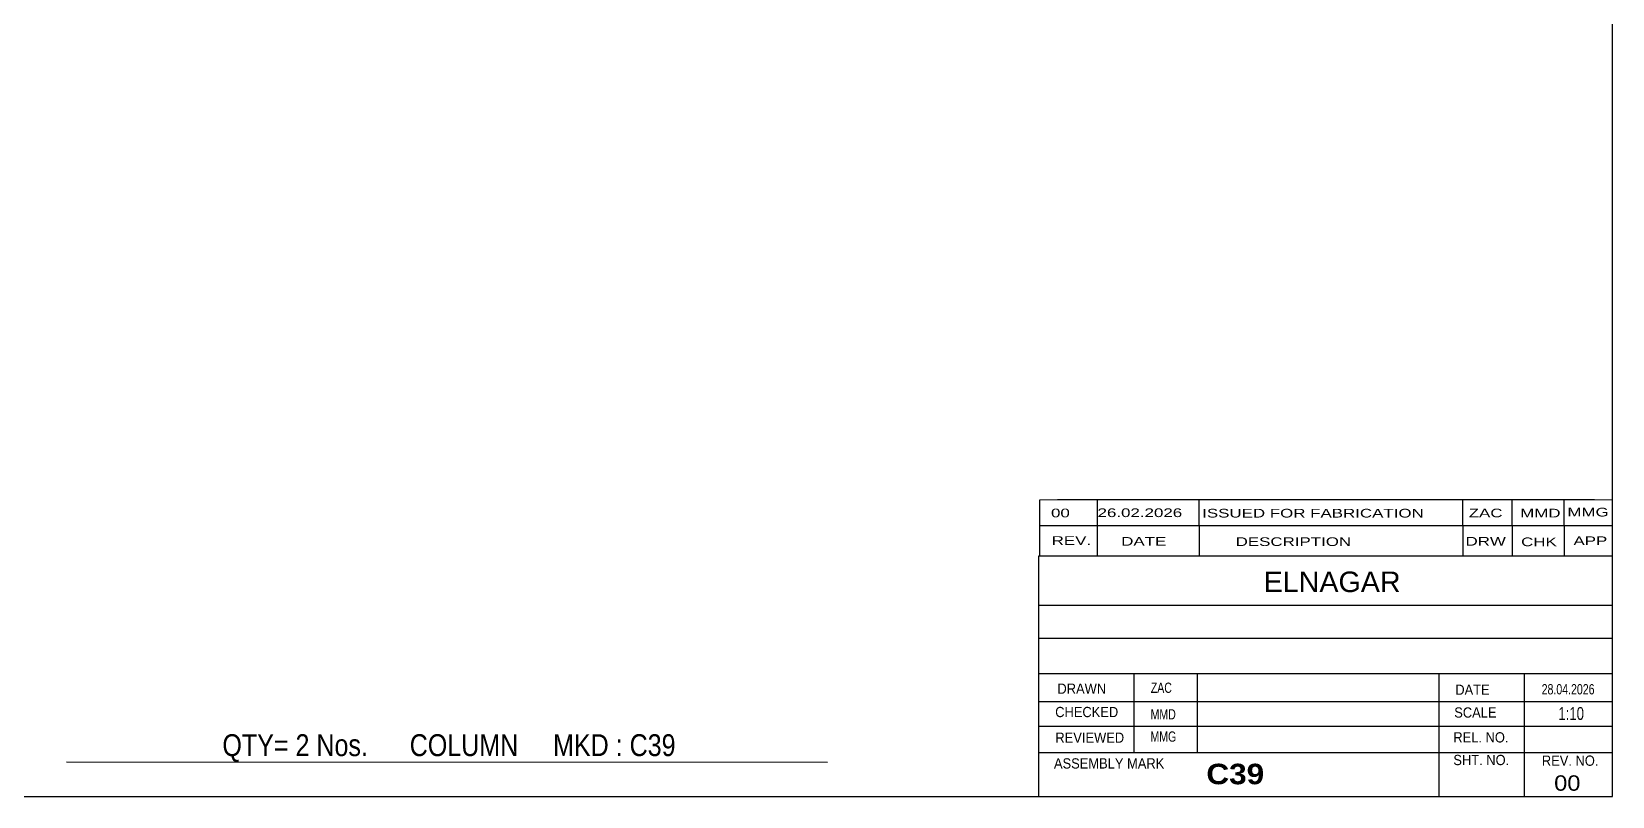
# Model space of a CAD drawing. Header units: millimetres. Extents: x -346 to 66, y -142 to 146.
# Drawn here: x -175.1 to 66.3, y -141.5 to -24.6 of the extents above; entities that cross this region are included whole.
import ezdxf

# ---------------------------------------------------------------- set-up
doc = ezdxf.new("R2010")
doc.units = ezdxf.units.MM
doc.styles.add('Arial', font='ARIAL.TTF', dxfattribs={"height": 0.2})
doc.styles.add('Arial Bold', font='ARIALBD.TTF', dxfattribs={"height": 0.2})
doc.styles.add('Arial Narrow', font='ARIALN.TTF', dxfattribs={"height": 0.2})

# ---------------------------------------------------------------- blocks, each defined once
blk = doc.blocks.new('Unknown-622253634-1209')
at = {"color": 5, "linetype": 'Continuous'}
for p, q in [((66.33, -141.49), (66.33, 145.51)), ((-343.67, -141.49), (66.33, -141.49))]:
    blk.add_line(p, q, dxfattribs=at)
blk = doc.blocks.new('CBS_CALLOFF-622253634-8293')
at = {"color": 7, "linetype": 'Continuous'}
blk.add_line((-169.79, -136.22), (-53.56, -136.24), dxfattribs=at)
at = {"color": 3, "linetype": 'Continuous', "style": 'Arial Narrow'}
blk.add_text('QTY= 2 Nos.      COLUMN     MKD : C39', height=3.3405, dxfattribs=at).set_placement((-145.97, -135.33))
blk = doc.blocks.new('CBS_NAME_BLOG-622253634-8294')
at = {"color": 7, "linetype": 'Continuous'}
for p, q in [((-21.26, -104.74), (66.26, -104.74)), ((-21.26, -141.44), (-21.26, -104.74)), ((-21.26, -112.27), (66.26, -112.27)), ((-21.19, -117.33), (66.33, -117.33)), ((-21.26, -122.7), (66.26, -122.7)), ((-6.73, -134.8), (-6.73, -122.71)), ((2.95, -134.78), (2.95, -122.71)), ((39.87, -141.44), (39.87, -122.71)), ((52.92, -141.44), (52.92, -122.7)), ((-21.25, -127), (66.33, -126.98)), ((-21.26, -130.74), (66.26, -130.74)), ((-21.26, -134.79), (66.26, -134.79)), ((-21.26, -141.49), (66.33, -141.49))]:
    blk.add_line(p, q, dxfattribs=at)
at = {"color": 3, "linetype": 'Continuous', "style": 'Arial'}
blk.add_text('ELNAGAR', height=3.133, dxfattribs=at).set_placement((13.07, -110.27))
at = {"color": 3, "linetype": 'Continuous'}
for s, height, style, width, p in [('DRAWN', 1.566, 'Arial', 0.9, (-18.43, -125.81)), ('ZAC', 1.565, 'Arial Narrow', 0.9, (-4.17, -125.67)), ('DATE', 1.566, 'Arial', 0.9, (42.34, -125.97)), ('28.04.2026', 1.565, 'Arial Narrow', 0.9, (55.53, -125.9)), ('CHECKED', 1.566, 'Arial', 0.9, (-18.77, -129.38)), ('SCALE', 1.566, 'Arial', 0.9, (42.18, -129.45)), ('1:10', 1.957, 'Arial Narrow', 0.9, (58.07, -129.8)), ('MMD', 1.565, 'Arial Narrow', 0.9, (-4.2, -129.73)), ('REVIEWED', 1.566, 'Arial', 0.9, (-18.74, -133.3)), ('MMG', 1.565, 'Arial Narrow', 0.9, (-4.22, -133.13)), ('REL. NO.', 1.566, 'Arial', 0.9, (42.04, -133.25)), ('SHT. NO.', 1.566, 'Arial', 0.9, (42.04, -136.71)), ('ASSEMBLY MARK', 1.5663, 'Arial', 0.9, (-18.96, -137.23)), ('C39', 3.131, 'Arial Bold', 1.1, (4.32, -139.63)), ('REV. NO.', 1.566, 'Arial', 0.9, (55.56, -136.81))]:
    blk.add_text(s, height=height, dxfattribs=dict(at, style=style, width=width)).set_placement(p)
at = {"color": 3, "style": 'Arial', "width": 1.1}
blk.add_text('00', height=2.349, dxfattribs=at).set_placement((57.44, -140.62))
blk = doc.blocks.new('CBS_REVISION-622253634-8295')
at = {"color": 7, "linetype": 'Continuous'}
for p, q in [((-21.17, -96.21), (-21.17, -100.1)), ((-12.37, -96.2), (-12.37, -100.1)), ((3.22, -100.1), (3.22, -96.18)), ((43.48, -100.1), (43.5, -96.18)), ((51.05, -100.1), (51.05, -96.19)), ((58.97, -100.1), (58.96, -96.2)), ((-21.17, -100.1), (-21.17, -104.74)), ((-21.17, -100.11), (66.33, -100.11)), ((-12.38, -100.11), (-12.38, -104.74)), ((3.22, -100.11), (3.22, -104.67)), ((43.47, -100.11), (43.47, -104.73)), ((51.01, -100.11), (51.01, -104.74)), ((58.96, -100.11), (58.96, -104.74)), ((-21.17, -104.74), (66.32, -104.74))]:
    blk.add_line(p, q, dxfattribs=at)
blk.add_arc((22.58, -28069.48), 27973.31, 89.910387, 90.089622, dxfattribs=at)
at = {"color": 7, "style": 'Arial Narrow', "width": 1.7}
for s, height, p in [('00', 1.326, (-19.41, -98.85)), ('26.02.2026', 1.326, (-12.3, -98.81)), ('ISSUED FOR FABRICATION', 1.3257, (3.68, -98.88)), ('ZAC', 1.326, (44.39, -98.85)), ('MMD', 1.326, (52.25, -98.87))]:
    blk.add_text(s, height=height, dxfattribs=at).set_placement(p)
at = {"color": 7, "linetype": 'Continuous', "style": 'Arial Narrow', "width": 1.7}
for s, height, p in [('MMG', 1.326, (59.46, -98.72)), ('REV.', 1.326, (-19.31, -103.06)), ('DATE', 1.326, (-8.69, -103.18)), ('DESCRIPTION', 1.3257, (8.79, -103.23)), ('DRW', 1.326, (43.9, -103.17)), ('CHK', 1.326, (52.39, -103.26)), ('APP', 1.326, (60.39, -103.1))]:
    blk.add_text(s, height=height, dxfattribs=at).set_placement(p)

msp = doc.modelspace()

# ---------------------------------------------------------------- block references
for name in ['Unknown-622253634-1209', 'CBS_REVISION-622253634-8295', 'CBS_NAME_BLOG-622253634-8294', 'CBS_CALLOFF-622253634-8293']:
    msp.add_blockref(name, (0, 0))

doc.saveas('drawing.dxf')
